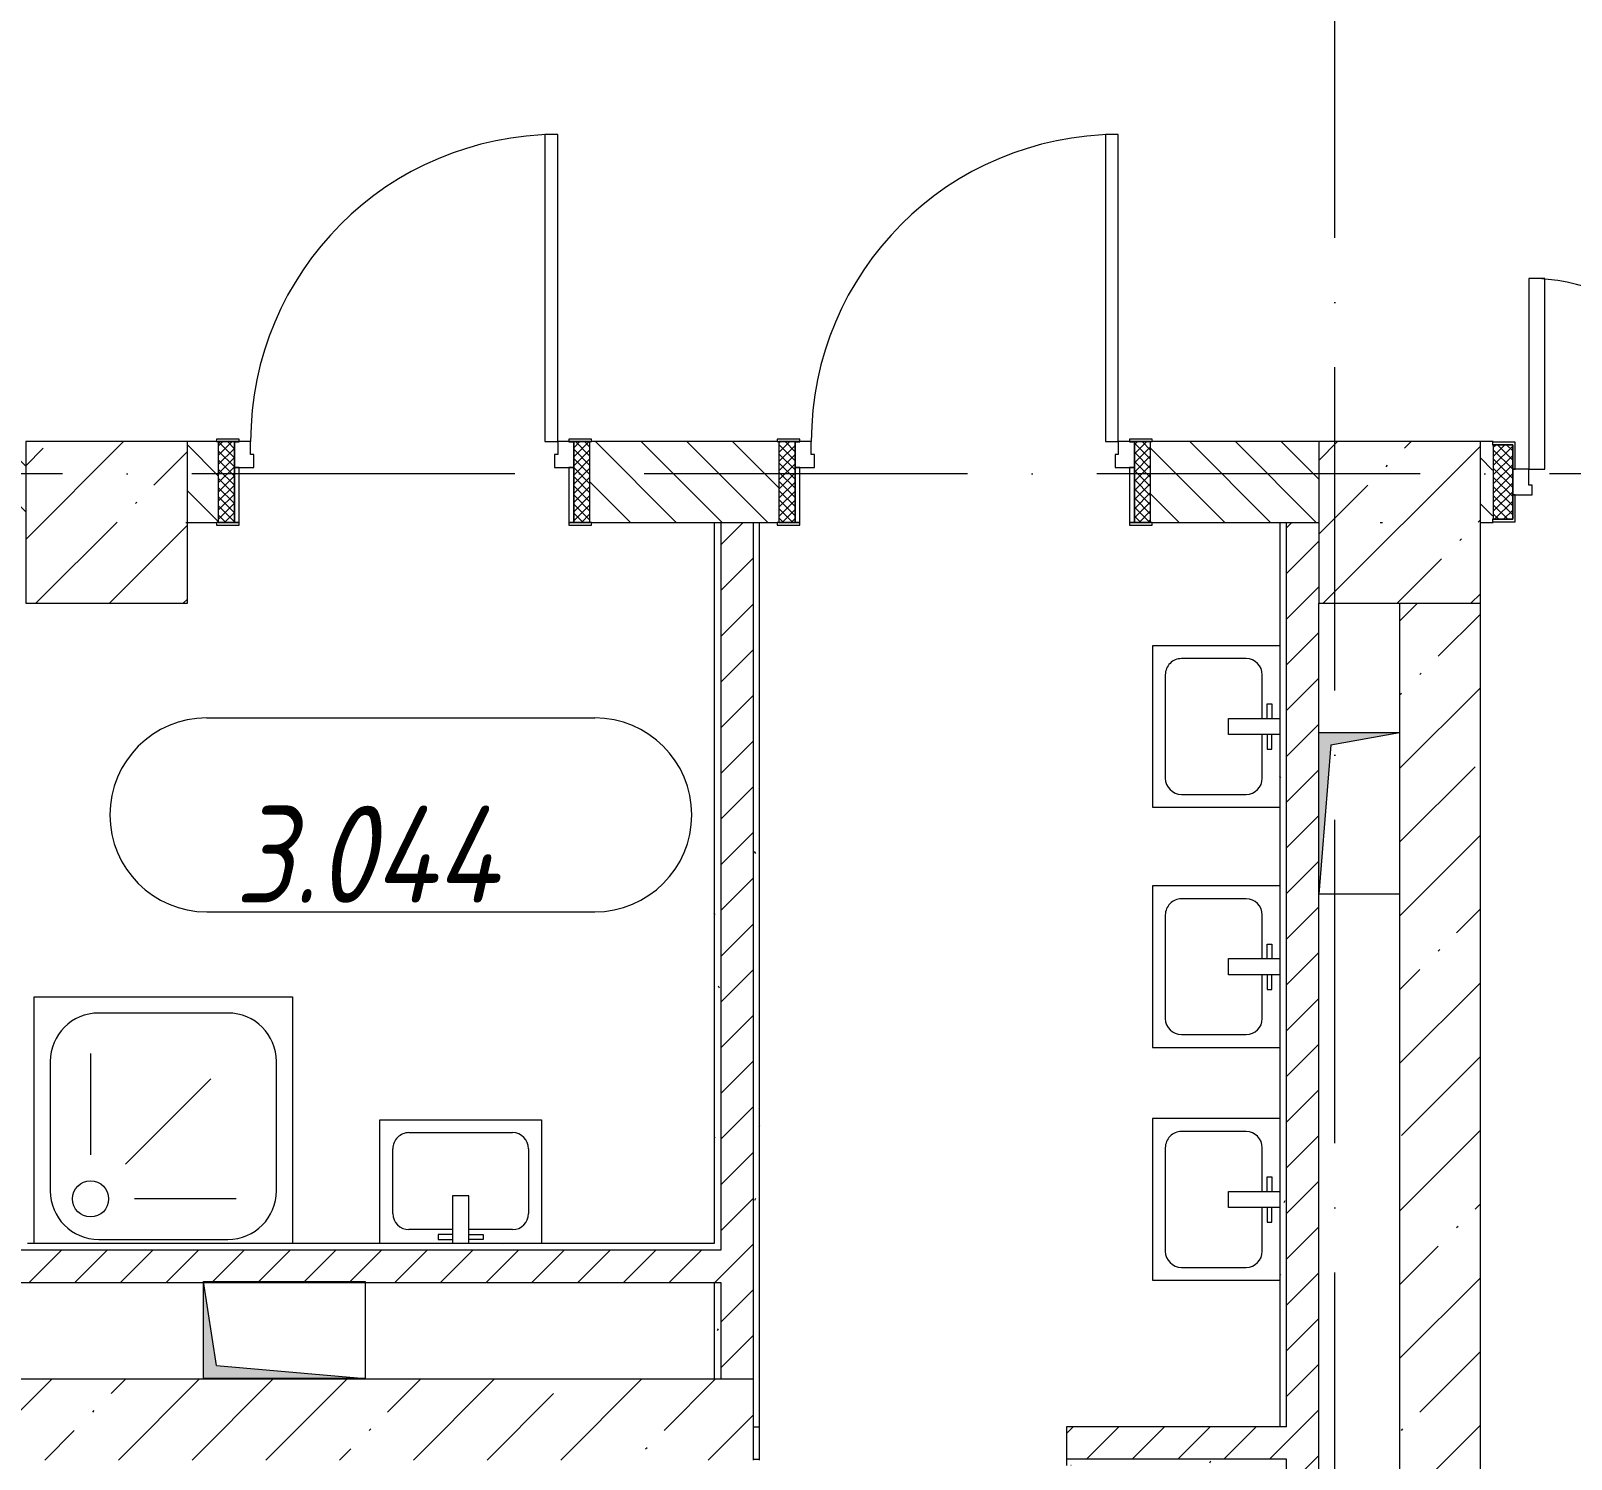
# Model space of a CAD drawing. Header units: millimetres. Extents: x -6467 to 106027, y -7090 to 195095.
# Drawn here: x 10525 to 15290, y 105548 to 109966 of the extents above; entities that cross this region are included whole.
import ezdxf

# ---------------------------------------------------------------- set-up
doc = ezdxf.new("R2010")
doc.units = ezdxf.units.MM
doc.linetypes.add('50_200_ШТРИХ_1Т_ш5_п1_п1_', pattern=[1400, 1000, -200, 0, -200])
for name, color, linetype, lineweight, true_color in [('A-AREA-IDEN-1', 7, 'Continuous', 9, 0xaaaaaa), ('A-GENM-1', 7, 'Continuous', 9, 0xaaaaaa), ('I-WALL-1', 7, 'Continuous', 5, 0x787878), ('M-EQPM-1', 7, 'Continuous', 9, 0xaaaaaa), ('M-EQPM-2', 7, 'Continuous', 9, 0xe2e2e2), ('P-SANR-FIXT-1', 7, 'Continuous', 9, 0xaaaaaa), ('Оси-3', 7, '50_200_ШТРИХ_1Т_ш5_п1_п1_', 9, 0xaaaaaa)]:
    doc.layers.add(name, color=color, linetype=linetype, lineweight=lineweight, true_color=true_color)
for name, color, linetype, lineweight in [('A-DOOR', 7, 'Continuous', 9), ('A-DOOR-2', 7, 'Continuous', 5), ('A-DOOR-FRAM', 7, 'Continuous', 9), ('A-DOOR-FRAM-2', 7, 'Continuous', 5), ('A-WALL', 7, 'Continuous', 5), ('A-WALL-FNSH-1', 7, 'Continuous', 5), ('I-WALL', 7, 'Continuous', 5), ('S-COLS', 7, 'Continuous', 9), ('S-COLS-1', 7, 'Continuous', 5)]:
    doc.layers.add(name, color=color, linetype=linetype, lineweight=lineweight)
doc.styles.add('ISOCPEUR_I_1', font='isocpeui.ttf', dxfattribs={"width": 0.85, "height": 2.5})
pattern_1 = [(45, (109.45, 102614.03), (-228.0985, 228.0985), []), (45, (337.55, 102614.03), (-228.0985, 228.0985), [403.225, -80.645, 6.706, -73.939])]
pattern_2 = [(45, (109.45, 102614.03), (-70.7107, 70.7107), [])]
pattern_3 = [(0, (109.45, 102614.03), (406.4, 101.6), [6.706, -298.094, 6.706, -298.094, -1625.6]), (0, (109.45, 102614.03), (406.4, 101.6), [-609.6, 6.706, -602.894, 6.706, -298.094, -711.2]), (0, (109.45, 102614.03), (406.4, 101.6), [-1524, 6.706, -196.494, 6.706, -501.294]), (120, (261.85, 102664.83), (-291.1882, 301.1527), [6.706, -298.094, 6.706, -298.094, -1625.6]), (120, (261.85, 102664.83), (-291.1882, 301.1527), [-609.6, 6.706, -602.894, 6.706, -298.094, -711.2]), (120, (261.85, 102664.83), (-291.1882, 301.1527), [-1524, 6.706, -196.494, 6.706, -501.294]), (240, (312.65, 102868.03), (-115.2118, -402.7527), [6.706, -298.094, 6.706, -298.094, -1625.6]), (240, (312.65, 102868.03), (-115.2118, -402.7527), [-609.6, 6.706, -602.894, 6.706, -298.094, -711.2]), (240, (312.65, 102868.03), (-115.2118, -402.7527), [-1524, 6.706, -196.494, 6.706, -501.294])]
pattern_4 = [(135, (1751.41, 189.685), (-14.14214, -14.14214), []), (225, (1751.41, 189.685), (14.14214, -14.14214), [])]
pattern_5 = [(45, (-371.384, 189.685), (-14.1421, 14.1421), []), (135, (-371.384, 189.685), (-14.1421, -14.1421), [])]

# ---------------------------------------------------------------- blocks, each defined once
blk = doc.blocks.new('SND_2D_Душ - Прямоугольный 800x800-17910356-АИ_План этажа Радиаторы_3')
at = {"layer": 'P-SANR-FIXT-1'}
for p, q in [((0, 36.8), (0, 800)), ((0, 800), (350, 800)), ((350, 800), (800, 800)), ((800, 800), (800, 350)), ((350, 750), (200, 750)), ((600, 750), (350, 750)), ((175, 625), (175, 310.9)), ((50, 600), (50, 200)), ((750, 350), (750, 600)), ((546.9, 546.9), (282.8, 282.8)), ((750, 200), (750, 350)), ((800, 350), (800, 37)), ((625, 175), (310.9, 175)), ((200, 50), (600, 50))]:
    blk.add_line(p, q, dxfattribs=at)
blk.add_circle((175, 175), 55.8, dxfattribs=at)
for centre, start, end in [((200, 600), 90, 180), ((600, 600), 360, 90), ((200, 200), 180, 270), ((600, 200), 270, 0)]:
    blk.add_arc(centre, 150, start, end, dxfattribs=at)
blk = doc.blocks.new('SND_2D_Раковина1 - 400х300-V1-АИ_План этажа Радиаторы_3')
at = {"layer": 'P-SANR-FIXT-1'}
for p, q in [((-250, -220), (-250, 163)), ((-70, 150), (-25, 150)), ((-70, 135), (-70, 150)), ((-25, 163), (-25, 15)), ((25, 15), (25, 163)), ((70, 150), (25, 150)), ((70, 135), (70, 150)), ((250, 163), (250, -220)), ((-160, 120), (-25, 120)), ((-25, 135), (-70, 135)), ((25, 135), (70, 135)), ((25, 120), (160, 120)), ((-210, -130), (-210, 70)), ((210, 70), (210, -130)), ((-25, 15), (25, 15)), ((160, -180), (-160, -180)), ((250, -220), (-250, -220))]:
    blk.add_line(p, q, dxfattribs=at)
for centre, start, end in [((-160, 70), 90, 180), ((160, 70), 0, 90), ((-160, -130), 180, 270), ((160, -130), 270, 0)]:
    blk.add_arc(centre, 50, start, end, dxfattribs=at)
blk = doc.blocks.new('BSC_Колонна _Прямоугольная - 500х500-V73-АИ_План этажа Радиаторы_3')
at = {"layer": 'S-COLS-1'}
h = blk.add_hatch(dxfattribs=at)
h.set_pattern_fill('FP_101', color=256, style=0, pattern_type=2)
h.set_pattern_definition([(45, (-14650, -5831.04), (-228.0985, 228.0985), []), (45, (-14421.9, -5831.04), (-228.0985, 228.0985), [403.225, -80.645, 6.706, -73.939])])
h.paths.add_polyline_path([(-250, -250), (250, -250), (250, 250), (-250, 250)])
for p, q in [((250, 250), (-250, 250)), ((-250, 250), (-250, -250)), ((250, -250), (250, 250)), ((-250, -250), (250, -250))]:
    blk.add_line(p, q, dxfattribs=at)
blk = doc.blocks.new('BSC_Колонна _Прямоугольная - 500х500-V75-АИ_План этажа Радиаторы_3')
at = {"layer": 'S-COLS-1'}
h = blk.add_hatch(dxfattribs=at)
h.set_pattern_fill('FP_103', color=256, style=0, pattern_type=2)
h.set_pattern_definition([(45, (-10650, -5831.04), (-228.0985, 228.0985), []), (45, (-10421.9, -5831.04), (-228.0985, 228.0985), [403.225, -80.645, 6.706, -73.939])])
h.paths.add_polyline_path([(-250, -250), (250, -250), (250, 250), (-250, 250)])
for p, q in [((250, 250), (-250, 250)), ((-250, 250), (-250, -250)), ((250, -250), (250, 250)), ((-250, -250), (250, -250))]:
    blk.add_line(p, q, dxfattribs=at)
blk = doc.blocks.new('110_Дверь_СКБ_1Ст_Внутренняя - СОШ_Д-04_Дв_1150_900_x2100h_туалет для мальчиков_ туалет для девочек-25563699-АИ_План этажа Радиаторы_3')
at = {"layer": 'A-DOOR-2'}
h = blk.add_hatch(dxfattribs=at)
h.set_pattern_fill('FP_48', color=256, style=0, pattern_type=2)
h.set_pattern_definition(pattern_4)
h.paths.add_polyline_path([(587.5, -125), (587.5, 125), (537.5, 125), (537.5, -125)])
at = {"layer": 'A-DOOR-FRAM-2'}
h = blk.add_hatch(dxfattribs=at)
h.set_pattern_fill('FP_49', color=256, style=0, pattern_type=2)
h.set_pattern_definition(pattern_5)
h.paths.add_polyline_path([(-512.5, -125), (-512.5, 125), (-562.5, 125), (-562.5, -125)])
at = {"layer": 'A-DOOR'}
for p, q in [((487.5, 1075), (447.5, 1075)), ((447.5, 1075), (447.5, 125)), ((487.5, 125), (487.5, 1075)), ((447.5, 125), (487.5, 125))]:
    blk.add_line(p, q, dxfattribs=at)
at = {"layer": 'A-DOOR-2'}
blk.add_arc((487.5, 125), 950, 90, 180, dxfattribs=at)
at = {"layer": 'A-DOOR-FRAM'}
for p, q in [((-497.5, 133), (-567.5, 133)), ((-567.5, 133), (-567.5, 125)), ((-567.5, 125), (-497.5, 125)), ((-512.5, 125), (-562.5, 125)), ((-562.5, 125), (-562.5, -125)), ((-462.5, 125), (-512.5, 125)), ((-512.5, 125), (-512.5, 45)), ((-512.5, -125), (-512.5, 125)), ((-497.5, 125), (-512.5, 125)), ((-512.5, 125), (-512.5, 124)), ((-512.5, 124), (-497.5, 124)), ((-497.5, 125), (-497.5, 133)), ((-497.5, 124), (-497.5, 125)), ((-462.5, 85), (-462.5, 125)), ((487.5, 125), (487.5, 85)), ((537.5, 125), (487.5, 125)), ((592.5, 133), (522.5, 133)), ((522.5, 133), (522.5, 125)), ((537.5, 125), (522.5, 125)), ((522.5, 125), (522.5, 124)), ((522.5, 125), (592.5, 125)), ((522.5, 124), (537.5, 124)), ((537.5, 45), (537.5, 125)), ((587.5, 125), (537.5, 125)), ((537.5, 125), (537.5, -125)), ((537.5, 124), (537.5, 125)), ((587.5, -125), (587.5, 125)), ((592.5, 125), (592.5, 133)), ((-452.5, 85), (-462.5, 85)), ((-452.5, 45), (-452.5, 85)), ((487.5, 85), (477.5, 85)), ((477.5, 85), (477.5, 45)), ((-512.5, 45), (-452.5, 45)), ((-497.5, 45), (-512.5, 45)), ((-512.5, 45), (-512.5, -125)), ((-497.5, -125), (-497.5, 45)), ((477.5, 45), (537.5, 45)), ((537.5, 45), (522.5, 45)), ((522.5, 45), (522.5, -125)), ((537.5, -125), (537.5, 45)), ((-497.5, -125), (-567.5, -125)), ((-567.5, -125), (-567.5, -133)), ((-567.5, -133), (-497.5, -133)), ((-562.5, -125), (-512.5, -125)), ((-512.5, -125), (-497.5, -125)), ((-497.5, -133), (-497.5, -125)), ((522.5, -125), (537.5, -125)), ((592.5, -125), (522.5, -125)), ((522.5, -125), (522.5, -133)), ((522.5, -133), (592.5, -133)), ((537.5, -125), (587.5, -125)), ((592.5, -133), (592.5, -125))]:
    blk.add_line(p, q, dxfattribs=at)
blk = doc.blocks.new('110_Дверь_СКБ_1Ст_Внутренняя - СОШ_Д-04_Дв_1150_900_x2100h_туалет для мальчиков_ туалет для девочек_EI30-26085075-АИ_План этажа Радиаторы_3')
at = {"layer": 'A-DOOR-2'}
h = blk.add_hatch(dxfattribs=at)
h.set_pattern_fill('FP_48', color=256, style=0, pattern_type=2)
h.set_pattern_definition(pattern_4)
h.paths.add_polyline_path([(587.5, -125), (587.5, 125), (537.5, 125), (537.5, -125)])
at = {"layer": 'A-DOOR-FRAM-2'}
h = blk.add_hatch(dxfattribs=at)
h.set_pattern_fill('FP_49', color=256, style=0, pattern_type=2)
h.set_pattern_definition(pattern_5)
h.paths.add_polyline_path([(-562.5, -125), (-512.5, -125), (-512.5, 125), (-562.5, 125)])
at = {"layer": 'A-DOOR'}
for p, q in [((487.5, 1075), (447.5, 1075)), ((447.5, 1075), (447.5, 125)), ((487.5, 125), (487.5, 1075)), ((447.5, 125), (487.5, 125))]:
    blk.add_line(p, q, dxfattribs=at)
at = {"layer": 'A-DOOR-2'}
blk.add_arc((487.5, 125), 950, 90, 180, dxfattribs=at)
at = {"layer": 'A-DOOR-FRAM'}
for p, q in [((-497.5, 133), (-567.5, 133)), ((-567.5, 133), (-567.5, 125)), ((-567.5, 125), (-497.5, 125)), ((-512.5, 125), (-562.5, 125)), ((-562.5, 125), (-562.5, -125)), ((-462.5, 125), (-512.5, 125)), ((-512.5, 125), (-512.5, 45)), ((-512.5, -125), (-512.5, 125)), ((-497.5, 125), (-512.5, 125)), ((-512.5, 125), (-512.5, 124)), ((-512.5, 124), (-497.5, 124)), ((-497.5, 125), (-497.5, 133)), ((-497.5, 124), (-497.5, 125)), ((-462.5, 85), (-462.5, 125)), ((487.5, 125), (487.5, 85)), ((537.5, 125), (487.5, 125)), ((592.5, 133), (522.5, 133)), ((522.5, 133), (522.5, 125)), ((537.5, 125), (522.5, 125)), ((522.5, 125), (522.5, 124)), ((522.5, 125), (592.5, 125)), ((522.5, 124), (537.5, 124)), ((537.5, 45), (537.5, 125)), ((587.5, 125), (537.5, 125)), ((537.5, 125), (537.5, -125)), ((537.5, 124), (537.5, 125)), ((587.5, -125), (587.5, 125)), ((592.5, 125), (592.5, 133)), ((-452.5, 85), (-462.5, 85)), ((-452.5, 45), (-452.5, 85)), ((487.5, 85), (477.5, 85)), ((477.5, 85), (477.5, 45)), ((-512.5, 45), (-452.5, 45)), ((-497.5, 45), (-512.5, 45)), ((-512.5, 45), (-512.5, -125)), ((-497.5, -125), (-497.5, 45)), ((477.5, 45), (537.5, 45)), ((537.5, 45), (522.5, 45)), ((522.5, 45), (522.5, -125)), ((537.5, -125), (537.5, 45)), ((-497.5, -125), (-567.5, -125)), ((-567.5, -125), (-567.5, -133)), ((-567.5, -133), (-497.5, -133)), ((-562.5, -125), (-512.5, -125)), ((-512.5, -125), (-497.5, -125)), ((-497.5, -133), (-497.5, -125)), ((522.5, -125), (537.5, -125)), ((592.5, -125), (522.5, -125)), ((522.5, -125), (522.5, -133)), ((522.5, -133), (592.5, -133)), ((537.5, -125), (587.5, -125)), ((592.5, -133), (592.5, -125))]:
    blk.add_line(p, q, dxfattribs=at)
blk = doc.blocks.new('Канал вертикальный прямоугольный - Шахта - значок проема-24087370-АИ_План этажа Радиаторы_3')
at = {"layer": 'M-EQPM-2'}
blk.add_hatch(color=256, dxfattribs=at).paths.add_polyline_path([(-125, -250), (-87.5, 212.5), (125, 250), (-125, 250)])
at = {"layer": 'M-EQPM-1'}
for p, q in [((-125, -250), (-125, 250)), ((-125, 250), (125, 250)), ((-87.5, 212.5), (125, 250)), ((125, 250), (125, -250)), ((-87.5, 212.5), (-125, -250)), ((125, -250), (-125, -250))]:
    blk.add_line(p, q, dxfattribs=at)
blk = doc.blocks.new('Канал вертикальный прямоугольный - Шахта - значок проема-24087344-АИ_План этажа Радиаторы_3')
at = {"layer": 'M-EQPM-2'}
blk.add_hatch(color=256, dxfattribs=at).paths.add_polyline_path([(-150, -250), (-110, 210), (150, 250), (-150, 250)])
at = {"layer": 'M-EQPM-1'}
for p, q in [((-150, -250), (-150, 250)), ((-150, 250), (150, 250)), ((-110, 210), (150, 250)), ((150, 250), (150, -250)), ((-110, 210), (-150, -250)), ((150, -250), (-150, -250))]:
    blk.add_line(p, q, dxfattribs=at)
blk = doc.blocks.new('SND_2D_Раковина1 - 400х300-V284-АИ_План этажа Радиаторы_3')
at = {"layer": 'P-SANR-FIXT-1'}
for p, q in [((-250, 220), (-250, -174.7)), ((250, 220), (-250, 220)), ((250, -174.7), (250, 220)), ((160, 180), (-160, 180)), ((-210, 130), (-210, -70)), ((210, -70), (210, 130)), ((-25, -174.7), (-25, -15)), ((-25, -15), (25, -15)), ((25, -15), (25, -174.7)), ((-160, -120), (-25, -120)), ((-70, -135), (-70, -150)), ((-25, -135), (-70, -135)), ((25, -120), (160, -120)), ((25, -135), (70, -135)), ((70, -135), (70, -150)), ((-70, -150), (-25, -150)), ((70, -150), (25, -150))]:
    blk.add_line(p, q, dxfattribs=at)
for centre, start, end in [((-160, 130), 90, 180), ((160, 130), 360, 90), ((-160, -70), 180, 270), ((160, -70), 270, 360)]:
    blk.add_arc(centre, 50, start, end, dxfattribs=at)
blk = doc.blocks.new('110_Дверь_СКБ_2Ст_Наружная1 - СОШ_Д-07_1760_1440_х2400мм_Все учебные помещения_ читальные залы-25569195-АИ_План этажа Радиаторы_3')
at = {"layer": 'A-DOOR-2'}
h = blk.add_hatch(dxfattribs=at)
h.set_pattern_fill('FP_117', color=256, style=0, pattern_type=2)
h.set_pattern_definition([(135, (1456.41, 189.685), (-14.14214, -14.14214), []), (225, (1456.41, 189.685), (14.14214, -14.14214), [])])
h.paths.add_polyline_path([(899.5, -115), (899.5, 115), (839.5, 115), (839.5, -115)])
at = {"layer": 'A-DOOR-FRAM-2'}
h = blk.add_hatch(dxfattribs=at)
h.set_pattern_fill('FP_118', color=256, style=0, pattern_type=2)
h.set_pattern_definition([(45, (-666.384, 189.685), (-14.1421, 14.1421), []), (135, (-666.384, 189.685), (-14.1421, -14.1421), [])])
h.paths.add_polyline_path([(-800.5, -115), (-800.5, 115), (-860.5, 115), (-860.5, -115)])
at = {"layer": 'A-DOOR'}
for p, q in [((789.5, 990), (739.5, 990)), ((739.5, 990), (739.5, 40)), ((789.5, 40), (789.5, 990)), ((-750.5, 630), (-750.5, 40)), ((-700.5, 630), (-750.5, 630)), ((-700.5, 40), (-700.5, 630)), ((-750.5, 40), (-700.5, 40)), ((739.5, 40), (789.5, 40))]:
    blk.add_line(p, q, dxfattribs=at)
at = {"layer": 'A-DOOR-2'}
for p, q in [((-792.5, 123), (-862.5, 123)), ((-862.5, 123), (-862.5, 115)), ((-862.5, 115), (-800.5, 115)), ((-800.5, 115), (-800.5, 40)), ((-792.5, 40), (-792.5, 123)), ((901.5, 123), (831.5, 123)), ((831.5, 123), (831.5, 40)), ((839.5, 40), (839.5, 115)), ((839.5, 115), (901.5, 115)), ((901.5, 115), (901.5, 123)), ((-800.5, 40), (-792.5, 40)), ((831.5, 40), (839.5, 40)), ((-792.5, -40), (-800.5, -40)), ((-800.5, -40), (-800.5, -115)), ((-792.5, -123), (-792.5, -40)), ((839.5, -40), (831.5, -40)), ((831.5, -40), (831.5, -123)), ((839.5, -115), (839.5, -40)), ((-862.5, -115), (-862.5, -123)), ((-800.5, -115), (-862.5, -115)), ((-862.5, -123), (-792.5, -123)), ((831.5, -123), (901.5, -123)), ((901.5, -115), (839.5, -115)), ((901.5, -123), (901.5, -115))]:
    blk.add_line(p, q, dxfattribs=at)
for centre, radius, start, end in [((789.5, 40), 950, 90, 180), ((-750.5, 40), 590, 0, 90)]:
    blk.add_arc(centre, radius, start, end, dxfattribs=at)
at = {"layer": 'A-DOOR-FRAM'}
for p, q in [((-800.5, 115), (-860.5, 115)), ((-860.5, 115), (-860.5, -115)), ((-800.5, -115), (-800.5, 115)), ((899.5, 115), (839.5, 115)), ((839.5, 115), (839.5, -115)), ((899.5, -115), (899.5, 115)), ((-750.5, 40), (-800.5, 40)), ((-800.5, 40), (-800.5, -40)), ((-750.5, -10), (-750.5, 40)), ((789.5, 40), (789.5, -10)), ((839.5, 40), (789.5, 40)), ((839.5, -40), (839.5, 40)), ((-800.5, -40), (-740.5, -40)), ((-740.5, -10), (-750.5, -10)), ((-740.5, -40), (-740.5, -10)), ((789.5, -10), (779.5, -10)), ((779.5, -10), (779.5, -40)), ((779.5, -40), (839.5, -40)), ((-860.5, -115), (-800.5, -115)), ((839.5, -115), (899.5, -115))]:
    blk.add_line(p, q, dxfattribs=at)
blk = doc.blocks.new('АР_Перемычка1 - АР_Перемычка-26085058-АИ_План этажа Радиаторы_3')
at = {"layer": 'A-GENM-1'}
blk.add_line((-100, -125), (-92, -125), dxfattribs=at)
blk = doc.blocks.new('АР_Перемычка1 - АР_Перемычка-25563726-АИ_План этажа Радиаторы_3')
at = {"layer": 'A-GENM-1'}
blk.add_line((-250, -125), (-243, -125), dxfattribs=at)
blk = doc.blocks.new('АР_Перемычка1 - АР_Перемычка-25567629-АИ_План этажа Радиаторы_3')
at = {"layer": 'A-GENM-1'}
blk.add_line((-350, -125), (-343, -125), dxfattribs=at)
blk = doc.blocks.new('AAR_СКБ_Марка_помещения_1_5 ммп - Номер-27962133-АИ_План этажа Радиаторы_3')
at = {"layer": 'A-AREA-IDEN-1'}
for p, q in [((-2.987, 3), (3.013, 3)), ((-2.987, 0), (3.013, 0))]:
    blk.add_line(p, q, dxfattribs=at)
for centre, start, end in [((-2.987, 1.5), 90, 270), ((3.013, 1.5), 270, 90)]:
    blk.add_arc(centre, 1.5, start, end, dxfattribs=at)

msp = doc.modelspace()

# ---------------------------------------------------------------- hatches: boundary and pattern name
at = {"layer": 'A-WALL'}
h = msp.add_hatch(dxfattribs=at)
h.set_pattern_fill('FP_1', color=256, style=0, pattern_type=2)
h.set_pattern_definition(pattern_1)
h.paths.add_polyline_path([(14759.4, 101195.1), (15009.4, 101195.1), (15009.4, 108195.1), (14759.4, 108195.1), (14759.4, 101652.3)])
h = msp.add_hatch(dxfattribs=at)
h.set_pattern_fill('FP_1', color=256, style=0, pattern_type=2)
h.set_pattern_definition(pattern_1)
h.paths.add_polyline_path([(12759.4, 105545.1), (12759.4, 105795.1), (7859.4, 105795.1), (7859.4, 105545.1), (10414.6, 105545.1), (10414.8, 105545.1), (11973.8, 105545.1)])
at = {"layer": 'I-WALL'}
h = msp.add_hatch(dxfattribs=at)
h.set_pattern_fill('FP_2', color=256, style=0, pattern_type=2)
h.set_pattern_definition([(135, (109.45, 102614.03), (-70.71068, -70.71068), [])])
h.paths.add_polyline_path([(34469.4, 108445.1), (34909.4, 108445.1), (34909.4, 108695.1), (33784.8, 108695.1), (33784.8, 108445.1), (34304.9, 108445.1)])
h.paths.add_polyline_path([(32234.4, 108445.1), (32584.8, 108445.1), (32584.8, 108695.1), (31052.4, 108695.1), (31052.4, 108445.1), (31984.4, 108445.1)])
h.paths.add_polyline_path([(28909.4, 108445.1), (28909.4, 108695.1), (28831.4, 108693.1), (28831.4, 108445.1)])
h.paths.add_polyline_path([(25909.4, 108445.1), (25909.4, 108695.1), (20409.4, 108695.1), (20409.4, 108445.1), (24909.4, 108445.1)])
h.paths.add_polyline_path([(27067.4, 108445.1), (27067.4, 108447.1), (27067.4, 108695.1), (26409.4, 108693.1), (26409.4, 108445.1), (26529.4, 108445.1)])
h.paths.add_polyline_path([(29409.4, 108445.1), (29449.4, 108445.1), (29449.4, 108695.1), (29409.4, 108695.1), (29409.4, 108530.1)])
h.paths.add_polyline_path([(30149.4, 108445.1), (30352.4, 108445.1), (30352.4, 108695.1), (30149.4, 108695.1), (30149.4, 108530.1)])
h.paths.add_polyline_path([(19909.4, 108445.1), (19909.4, 108695.1), (17409.4, 108695.1), (17409.4, 108445.1)])
h.paths.add_polyline_path([(16811.4, 108445.1), (16909.4, 108447.1), (16909.4, 108695.1), (16811.4, 108693.1), (16809.4, 108445.1)])
h.paths.add_polyline_path([(15009.4, 108445.1), (15047.4, 108447.1), (15047.4, 108695.1), (15009.4, 108693.1), (15009.4, 108447.1)])
h.paths.add_polyline_path([(12254.8, 108445.1), (12839.4, 108445.1), (12839.4, 108695.1), (12254.8, 108695.1)])
h.paths.add_polyline_path([(9979.8, 108445.1), (10509.4, 108445.1), (10509.4, 108695.1), (9974.8, 108695.1), (9974.8, 108445.1)])
h.paths.add_polyline_path([(11009.4, 108445.1), (11104.8, 108445.1), (11104.8, 108695.1), (11009.4, 108695.1), (11009.4, 108654.7)])
h.paths.add_polyline_path([(14409.4, 108445.1), (14509.4, 108445.1), (14509.4, 108695.1), (13989.4, 108695.1), (13989.4, 108445.1), (14389.4, 108445.1)])
h.paths.add_polyline_path([(7164.4, 108445.1), (8724.8, 108445.1), (8724.8, 108695.1), (7159.4, 108695.1), (7159.4, 108445.1)])
h.paths.add_polyline_path([(5909.4, 108445.1), (6009.4, 108445.1), (6009.4, 108695.1), (5909.4, 108695.1)])
h = msp.add_hatch(dxfattribs=at)
h.set_pattern_fill('FP_5', color=256, style=0, pattern_type=2)
h.set_pattern_definition(pattern_2)
h.paths.add_polyline_path([(12759.4, 105795.1), (12759.4, 108445.1), (12659.4, 108445.1), (12659.4, 105795.1)])
h = msp.add_hatch(dxfattribs=at)
h.set_pattern_fill('FP_5', color=256, style=0, pattern_type=2)
h.set_pattern_definition(pattern_2)
h.paths.add_polyline_path([(14455, 100945.1), (14509.4, 100945.1), (14509.4, 108445.1), (14409.4, 108445.1), (14409.4, 100945.1)])
h = msp.add_hatch(dxfattribs=at)
h.set_pattern_fill('FP_5', color=256, style=0, pattern_type=2)
h.set_pattern_definition(pattern_2)
h.paths.add_polyline_path([(12639.4, 106094.6), (12659.4, 106094.6), (12659.4, 106194.6), (7874.8, 106194.6), (7874.8, 106094.6), (11059.4, 106094.6), (11059.9, 106094.6), (11146.7, 106094.6)])
h = msp.add_hatch(dxfattribs=at)
h.set_pattern_fill('FP_5', color=256, style=0, pattern_type=2)
h.set_pattern_definition(pattern_2)
h.paths.add_polyline_path([(14409.4, 105547.7), (14409.4, 105647.7), (13729.4, 105647.7), (13729.4, 105547.7), (14389.4, 105547.7)])
h.paths.add_polyline_path([(12779.4, 105547.7), (12779.4, 105647.7), (12759.4, 105647.7), (12759.4, 105547.7)])
at = {"layer": 'I-WALL-1'}
h = msp.add_hatch(dxfattribs=at)
h.set_pattern_fill('FP_3', color=256, style=0, pattern_type=2)
h.set_pattern_definition(pattern_3)
h.paths.add_polyline_path([(12659.4, 105795.1), (12659.4, 106094.6), (12639.4, 106094.6), (12639.4, 105795.1)])
h.paths.add_polyline_path([(12639.4, 106194.6), (12659.4, 106194.6), (12659.4, 108445.1), (12639.4, 108445.1), (12639.4, 106214.6)])
h = msp.add_hatch(dxfattribs=at)
h.set_pattern_fill('FP_3', color=256, style=0, pattern_type=2)
h.set_pattern_definition(pattern_3)
h.paths.add_polyline_path([(12759.4, 105545.1), (12779.4, 105545.1), (12779.4, 105547.7), (12759.4, 105547.7)])
h.paths.add_polyline_path([(12779.4, 105647.7), (12779.4, 108445.1), (12759.4, 108445.1), (12759.4, 105647.7)])
h = msp.add_hatch(dxfattribs=at)
h.set_pattern_fill('FP_3', color=256, style=0, pattern_type=2)
h.set_pattern_definition(pattern_3)
h.paths.add_polyline_path([(14389.4, 100945.1), (14409.4, 100945.1), (14409.4, 105547.7), (14389.4, 105547.7), (14389.4, 100949.2)])
h.paths.add_polyline_path([(14389.4, 105647.7), (14409.4, 105647.7), (14409.4, 108445.1), (14389.4, 108445.1), (14389.4, 107277.3)])
h = msp.add_hatch(dxfattribs=at)
h.set_pattern_fill('FP_3', color=256, style=0, pattern_type=2)
h.set_pattern_definition(pattern_3)
h.paths.add_polyline_path([(12639.4, 106194.6), (12639.4, 106214.6), (10494.8, 106214.6), (10494.8, 106194.6), (11146.7, 106194.6)])
h.paths.add_polyline_path([(9492.6, 106194.6), (10394.8, 106194.6), (10394.8, 106214.6), (7974.8, 106214.6), (7974.8, 106194.6)])
h = msp.add_hatch(dxfattribs=at)
h.set_pattern_fill('FP_3', color=256, style=0, pattern_type=2)
h.set_pattern_definition(pattern_3)
h.paths.add_polyline_path([(14389.4, 105527.7), (14389.4, 105547.7), (13729.4, 105547.7), (13729.4, 105527.7)])

# ---------------------------------------------------------------- linework, layer by layer
at = {"layer": 'A-WALL'}
for p, q in [((11099.8, 108695.1), (11009.4, 108695.1)), ((12834.4, 108695.1), (12259.8, 108695.1)), ((14509.4, 108695.1), (13994.4, 108695.1)), ((15049.4, 108695.1), (15009.4, 108695.1)), ((11009.4, 108445.1), (11099.8, 108445.1)), ((12259.8, 108445.1), (12834.4, 108445.1)), ((12659.4, 108445.1), (12659.4, 106194.6)), ((12759.4, 108445.1), (12759.4, 105545.1)), ((13994.4, 108445.1), (14509.4, 108445.1)), ((14409.4, 105647.7), (14409.4, 108445.1)), ((15009.4, 108445.1), (15049.4, 108445.1)), ((14759.4, 108195.1), (14759.4, 101195.1)), ((15009.4, 101195.1), (15009.4, 108195.1)), ((12659.4, 106194.6), (7974.8, 106194.6)), ((12639.4, 106094.6), (12659.4, 106094.6)), ((12659.4, 106094.6), (12659.4, 105795.1)), ((12759.4, 105795.1), (7859.4, 105795.1)), ((12759.4, 105647.7), (12779.4, 105647.7)), ((14409.4, 105647.7), (14389.4, 105647.7)), ((12759.4, 105547.7), (12779.4, 105547.7)), ((14409.4, 105547.7), (13729.4, 105547.7)), ((14409.4, 100945.1), (14409.4, 105547.7))]:
    msp.add_line(p, q, dxfattribs=at)
at = {"layer": 'A-WALL-FNSH-1'}
for p, q in [((12639.4, 108445.1), (12639.4, 106214.6)), ((12779.4, 105545.1), (12779.4, 108445.1)), ((14389.4, 108445.1), (14389.4, 105647.7)), ((14509.4, 107795.1), (14509.4, 108195.1)), ((14509.4, 101195.1), (14509.4, 107295.1)), ((12639.4, 106214.6), (10514.8, 106214.6)), ((7874.8, 106094.6), (12639.4, 106094.6)), ((12639.4, 106094.6), (12639.4, 105795.1)), ((14389.4, 105647.7), (13729.4, 105647.7)), ((13729.4, 105647.7), (13729.4, 105527.7))]:
    msp.add_line(p, q, dxfattribs=at)
at = {"layer": 'Оси-3'}
for p, q in [((14559.4, 96724.3), (14559.4, 152250.1)), ((90428.2, 108595.1), (-5157.9, 108595.1))]:
    msp.add_line(p, q, dxfattribs=at)

# ---------------------------------------------------------------- block references
at = {"layer": 'A-AREA-IDEN-1', "xscale": 199.9999999999999, "yscale": 199.9999999999999, "zscale": 199.9999999999999}
msp.add_blockref('AAR_СКБ_Марка_помещения_1_5 ммп - Номер-27962133-АИ_План этажа Радиаторы_3', (11666.9, 107240.6), dxfattribs=at)
at = {"layer": 'A-DOOR-2'}
for name, p in [('110_Дверь_СКБ_1Ст_Внутренняя - СОШ_Д-04_Дв_1150_900_x2100h_туалет для мальчиков_ туалет для девочек_EI30-26085075-АИ_План этажа Радиаторы_3', (11667.3, 108570.1)), ('110_Дверь_СКБ_1Ст_Внутренняя - СОШ_Д-04_Дв_1150_900_x2100h_туалет для мальчиков_ туалет для девочек-25563699-АИ_План этажа Радиаторы_3', (13401.9, 108570.1)), ('110_Дверь_СКБ_2Ст_Наружная1 - СОШ_Д-07_1760_1440_х2400мм_Все учебные помещения_ читальные залы-25569195-АИ_План этажа Радиаторы_3', (15909.9, 108570.1))]:
    msp.add_blockref(name, p, dxfattribs=at)
at = {"layer": 'A-GENM-1'}
for name, p in [('АР_Перемычка1 - АР_Перемычка-26085058-АИ_План этажа Радиаторы_3', (11104.8, 108570.1)), ('АР_Перемычка1 - АР_Перемычка-25563726-АИ_План этажа Радиаторы_3', (12839.4, 108570.1)), ('АР_Перемычка1 - АР_Перемычка-25567629-АИ_План этажа Радиаторы_3', (15049.4, 108570.1))]:
    msp.add_blockref(name, p, dxfattribs=at)
at = {"layer": 'M-EQPM-1'}
msp.add_blockref('Канал вертикальный прямоугольный - Шахта - значок проема-24087370-АИ_План этажа Радиаторы_3', (14634.4, 107545.1), dxfattribs=at)
at = {"layer": 'M-EQPM-1', "rotation": 89.99999999999827}
msp.add_blockref('Канал вертикальный прямоугольный - Шахта - значок проема-24087344-АИ_План этажа Радиаторы_3', (11309.4, 105947.7), dxfattribs=at)
at = {"layer": 'P-SANR-FIXT-1'}
for name, p, rotation in [('SND_2D_Раковина1 - 400х300-V284-АИ_План этажа Радиаторы_3', (14214.8, 107814), 89.99999999999967), ('SND_2D_Раковина1 - 400х300-V284-АИ_План этажа Радиаторы_3', (14214.8, 107071), 89.99999999999967), ('SND_2D_Раковина1 - 400х300-V1-АИ_План этажа Радиаторы_3', (11854.8, 106377.7), 180), ('SND_2D_Раковина1 - 400х300-V284-АИ_План этажа Радиаторы_3', (14214.8, 106351), 89.99999999999967)]:
    msp.add_blockref(name, p, dxfattribs=dict(at, rotation=rotation))
msp.add_blockref('SND_2D_Душ - Прямоугольный 800x800-17910356-АИ_План этажа Радиаторы_3', (10534.8, 106177.7), dxfattribs=at)
at = {"layer": 'S-COLS'}
for name, p in [('BSC_Колонна _Прямоугольная - 500х500-V75-АИ_План этажа Радиаторы_3', (10759.4, 108445.1)), ('BSC_Колонна _Прямоугольная - 500х500-V73-АИ_План этажа Радиаторы_3', (14759.4, 108445.1))]:
    msp.add_blockref(name, p, dxfattribs=at)

# ---------------------------------------------------------------- texts
at = {"layer": 'A-AREA-IDEN-1', "insert": (11562.7, 107268.8), "char_height": 300, "width": 1032, "attachment_point": 8, "line_spacing_factor": 1.139951, "style": 'ISOCPEUR_I_1'}
msp.add_mtext('\\pxqc,t8.46667,16.93333,25.4,33.86667,42.33333,50.8,59.26667,67.73333,76.2,84.66667,93.13333,101.6,110.06667,118.53333,127,135.46667,143.93333,152.4,160.86667,169.33333,177.8,186.26667,194.73333,203.2,211.66667,220.13333,228.6,237.06667,245.53333,254,262.46667,270.93333;{3.044}', dxfattribs=at)

doc.saveas('drawing.dxf')
